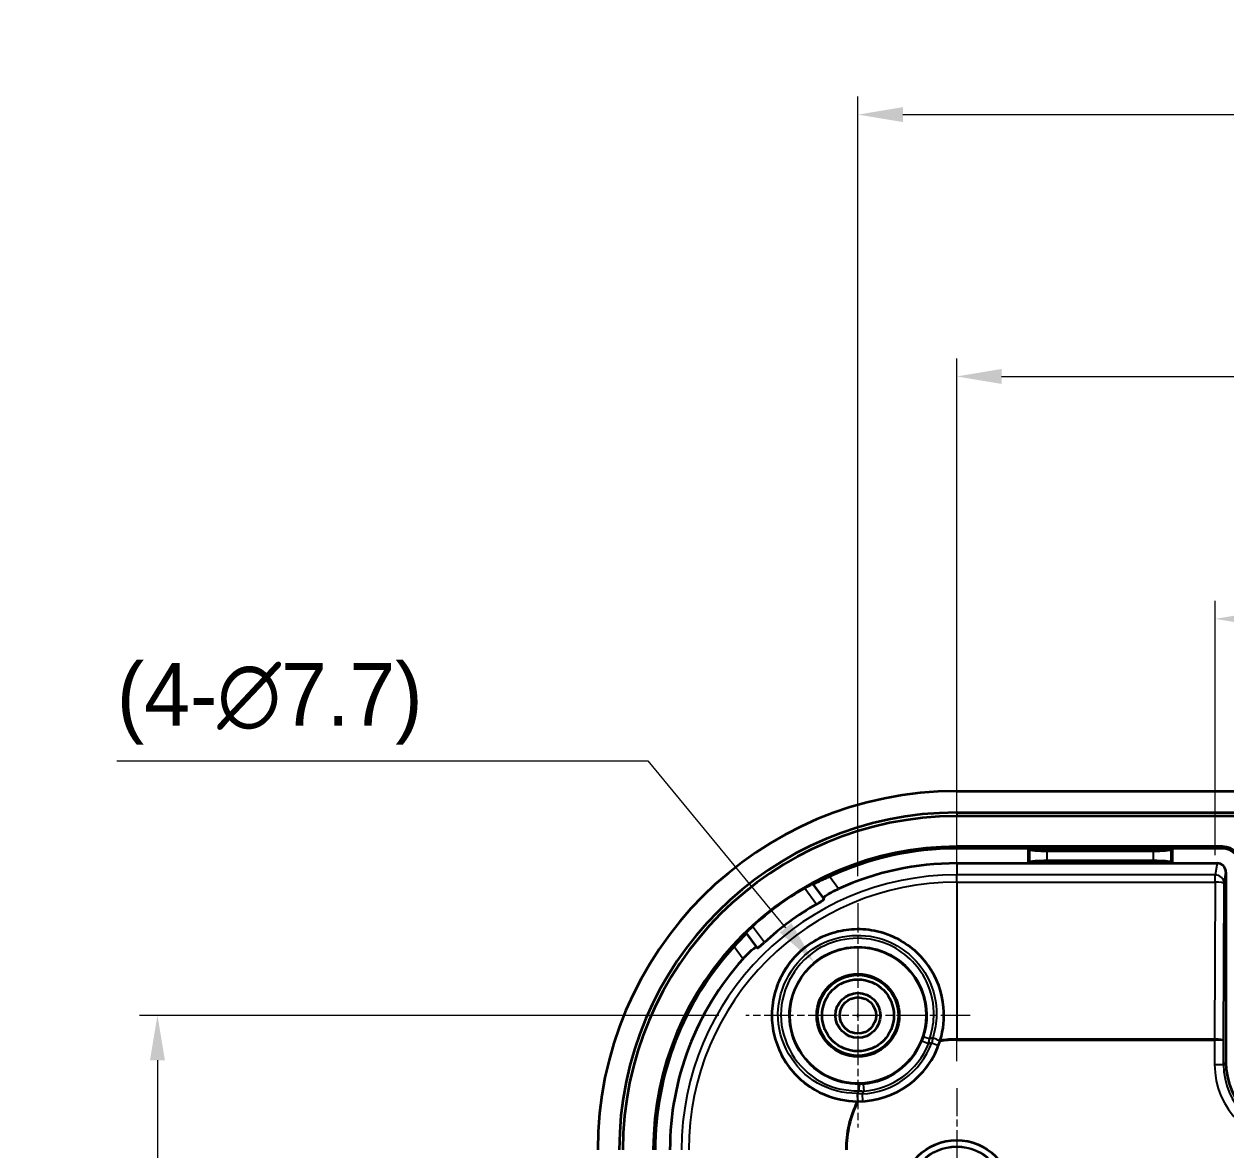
# Model space of a CAD drawing. Header units: millimetres. Extents: x -225 to 2542, y -269 to 293.
# Drawn here: x 1454.6 to 1521.6, y 107.4 to 170.2 of the extents above; entities that cross this region are included whole.
import ezdxf

# ---------------------------------------------------------------- set-up
doc = ezdxf.new("R2010")
doc.units = ezdxf.units.MM
doc.linetypes.add('CHAIN', pattern=[0.3543, 0.2362, -0.0295, 0.0591, -0.0295])
doc.layers.get('Defpoints').update_dxf_attribs({"lineweight": 25})
for name, color, linetype, lineweight in [('Center Mark (ISO)', 131, 'Continuous', 18), ('Dimension (ISO)', 7, 'Continuous', 18), ('Visible (ISO)', 7, 'Continuous', 35), ('Visible Narrow (ISO)', 7, 'Continuous', 25)]:
    doc.layers.add(name, color=color, linetype=linetype, lineweight=lineweight)
doc.styles.add('Note Text (TK)', font='MS PGothic.ttf')
doc.dimstyles.new('Default - Method 1b (TK)', dxfattribs={"dimtxt": 2.5, "dimasz": 2.5, "dimexe": 1, "dimexo": 1.5, "dimgap": 1, "dimtad": 1, "dimtoh": 1, "dimrnd": 1e-08, "dimdsep": 46, "dimtxsty": 'Note Text (TK)', "dimcen": 0.09, "dimdle": 5, "dimclrd": 100, "dimclre": 100, "dimclrt": 7, "dimadec": 1, "dimazin": 1, "dimtfac": 1, "dimtmove": 0, "dimatfit": 3, "dimfxl": 1, "dimtolj": 1, "dimlwd": -1, "dimlwe": -1, "dimarcsym": 0})
doc.dimstyles.get("Standard").update_dxf_attribs({"dimtxt": 0.18, "dimasz": 0.18, "dimexe": 0.18, "dimexo": 0.0625, "dimgap": 0.09, "dimtad": 0, "dimtih": 1, "dimtoh": 1, "dimdec": 4, "dimzin": 0, "dimdsep": 46, "dimtxsty": 'Standard', "dimcen": 0.09, "dimadec": 0, "dimazin": 0, "dimtfac": 1, "dimtdec": 4, "dimtofl": 0, "dimtmove": 0, "dimatfit": 3, "dimfxl": 1, "dimtolj": 1, "dimtzin": 0, "dimarcsym": 0})
doc.dimstyles.new('Standard$0', dxfattribs={"dimtxt": 0.18, "dimasz": 0.18, "dimexe": 0.18, "dimexo": 0.0625, "dimgap": 0.09, "dimtad": 0, "dimtih": 1, "dimtoh": 1, "dimdec": 4, "dimzin": 0, "dimdsep": 46, "dimtxsty": 'Standard', "dimcen": 0.09, "dimadec": 0, "dimazin": 0, "dimtfac": 1, "dimtdec": 4, "dimtofl": 0, "dimtmove": 0, "dimatfit": 3, "dimfxl": 1, "dimtolj": 1, "dimtzin": 0, "dimarcsym": 0})

# ---------------------------------------------------------------- blocks, each defined once
blk = doc.blocks.new('*D58')
at = {"layer": 'Defpoints', "color": 0, "transparency": 16777216}
for p in [(1566.552, 150.535), (1566.552, 111.382), (1506.552, 110.882)]:
    blk.add_point(p, dxfattribs=at)
at = {"layer": 'Dimension (ISO)', "color": 100, "transparency": 16777216}
for p, q in [((1506.552, 112.382), (1506.552, 151.535)), ((1566.552, 112.882), (1566.552, 151.535)), ((1509.052, 150.535), (1564.052, 150.535))]:
    blk.add_line(p, q, dxfattribs=at)
for points in [[(1509.052, 150.951), (1509.052, 150.118), (1506.552, 150.535)], [(1564.052, 150.951), (1564.052, 150.118), (1566.552, 150.535)]]:
    blk.add_solid(points, dxfattribs=at)
at = {"layer": 'Dimension (ISO)', "color": 7, "transparency": 16777216, "insert": (1534.236, 153.285), "char_height": 3.5, "attachment_point": 4, "style": 'Note Text (TK)'}
blk.add_mtext('\\A1;60', dxfattribs=at)
blk = doc.blocks.new('*D59')
at = {"layer": 'Defpoints', "color": 0, "transparency": 16777216}
for p in [(1552.153, 137.025), (1520.952, 122.363), (1552.153, 122.363)]:
    blk.add_point(p, dxfattribs=at)
at = {"layer": 'Dimension (ISO)', "color": 100, "transparency": 16777216}
for p, q in [((1520.952, 123.863), (1520.952, 138.025)), ((1552.153, 123.863), (1552.153, 138.025)), ((1523.452, 137.025), (1549.653, 137.025))]:
    blk.add_line(p, q, dxfattribs=at)
for points in [[(1523.452, 137.442), (1523.452, 136.609), (1520.952, 137.025)], [(1549.653, 137.442), (1549.653, 136.609), (1552.153, 137.025)]]:
    blk.add_solid(points, dxfattribs=at)
at = {"layer": 'Dimension (ISO)', "color": 7, "transparency": 16777216, "insert": (1532.476, 139.775), "char_height": 3.5, "attachment_point": 4, "style": 'Note Text (TK)'}
blk.add_mtext('\\A1;31.2', dxfattribs=at)
blk = doc.blocks.new('*D60')
at = {"layer": 'Defpoints', "color": 0, "transparency": 16777216}
for p in [(1572.052, 165.124), (1501.052, 121.182), (1572.052, 120.938)]:
    blk.add_point(p, dxfattribs=at)
at = {"layer": 'Dimension (ISO)', "color": 100, "transparency": 16777216}
for p, q in [((1501.052, 122.682), (1501.052, 166.124)), ((1572.052, 122.438), (1572.052, 166.124)), ((1503.552, 165.124), (1569.552, 165.124))]:
    blk.add_line(p, q, dxfattribs=at)
for points in [[(1503.552, 165.541), (1503.552, 164.708), (1501.052, 165.124)], [(1569.552, 165.541), (1569.552, 164.708), (1572.052, 165.124)]]:
    blk.add_solid(points, dxfattribs=at)
at = {"layer": 'Dimension (ISO)', "color": 7, "transparency": 16777216, "insert": (1534.653, 167.874), "char_height": 3.5, "attachment_point": 4, "style": 'Note Text (TK)'}
blk.add_mtext('\\A1;71', dxfattribs=at)
blk = doc.blocks.new('*D61')
at = {"layer": 'Defpoints', "color": 0, "transparency": 16777216}
for p in [(1498.614, 117.88), (1503.491, 111.97)]:
    blk.add_point(p, dxfattribs=at)
at = {"layer": 'Dimension (ISO)', "color": 100, "transparency": 16777216}
for p, q in [((1459.766, 129.122), (1489.336, 129.122)), ((1489.336, 129.122), (1497.022, 119.809)), ((1500.962, 114.925), (1501.142, 114.925)), ((1501.052, 114.835), (1501.052, 115.015))]:
    blk.add_line(p, q, dxfattribs=at)
blk.add_solid([(1497.344, 120.074), (1496.701, 119.543), (1498.614, 117.88)], dxfattribs=at)
at = {"layer": 'Dimension (ISO)', "color": 7, "transparency": 16777216, "insert": (1459.766, 132.289), "char_height": 3.5, "attachment_point": 4, "style": 'Note Text (TK)'}
blk.add_mtext('\\A1;(4-∅7.7)', dxfattribs=at)
blk = doc.blocks.new('*D63')
at = {"layer": 'Defpoints', "color": 0, "transparency": 16777216}
for p in [(1494.802, 114.932), (1462.025, 39.932), (1494.802, 39.932)]:
    blk.add_point(p, dxfattribs=at)
at = {"layer": 'Dimension (ISO)', "color": 100, "transparency": 16777216}
for p, q in [((1493.302, 114.932), (1461.025, 114.932)), ((1462.025, 112.432), (1462.025, 42.432)), ((1493.302, 39.932), (1461.025, 39.932))]:
    blk.add_line(p, q, dxfattribs=at)
for points in [[(1461.609, 112.432), (1462.442, 112.432), (1462.025, 114.932)], [(1461.609, 42.432), (1462.442, 42.432), (1462.025, 39.932)]]:
    blk.add_solid(points, dxfattribs=at)
at = {"layer": 'Dimension (ISO)', "color": 7, "transparency": 16777216, "insert": (1459.275, 75.185), "char_height": 3.5, "attachment_point": 4, "rotation": 90, "style": 'Note Text (TK)'}
blk.add_mtext('\\A1;75', dxfattribs=at)
blk = doc.blocks.new('*D124')
at = {"color": 0, "linetype": 'ByBlock', "lineweight": -2, "transparency": 16777216}
for p, q in [((1850.513, 130.277), (1837.124, 121.488)), ((1852.313, 130.277), (1850.513, 130.277)), ((1225.573, 81.182), (1230.272, 81.182)), ((1230.092, 79.382), (1230.092, 78.422)), ((1230.092, 75.482), (1230.092, 76.442)), ((1225.573, 73.682), (1230.272, 73.682))]:
    blk.add_line(p, q, dxfattribs=at)
at = {"color": 0, "lineweight": -2, "transparency": 16777216}
for p, q in [((1832.687, 118.635), (1832.867, 118.635)), ((1832.777, 118.545), (1832.777, 118.725))]:
    blk.add_line(p, q, dxfattribs=at)
at = {"color": 0, "transparency": 16777216}
for points in [[(1836.959, 121.739), (1837.288, 121.238), (1835.619, 120.501)], [(1229.792, 79.382), (1230.392, 79.382), (1230.092, 81.182)], [(1229.792, 75.482), (1230.392, 75.482), (1230.092, 73.682)]]:
    blk.add_solid(points, dxfattribs=at)
at = {"layer": 'Defpoints', "color": 0, "transparency": 16777216}
for p in [(1835.619, 120.501), (1829.934, 116.769), (1225.511, 81.182), (1225.511, 73.682), (1230.092, 73.682)]:
    blk.add_point(p, dxfattribs=at)
at = {"color": 0, "transparency": 16777216, "char_height": 1.8, "attachment_point": 5}
for s, insert in [('\\A1;∅6.8000', (1857.353, 130.277)), ('\\A1;7.5000', (1230.092, 77.432))]:
    blk.add_mtext(s, dxfattribs=dict(at, insert=insert))
blk = doc.blocks.new('*D125')
at = {"color": 0, "linetype": 'ByBlock', "lineweight": -2, "transparency": 16777216}
for p, q in [((1851.363, 108.925), (1837.753, 104.802)), ((1853.163, 108.925), (1851.363, 108.925)), ((1200.511, 77.369), (1200.511, 70.737)), ((1218.011, 77.369), (1218.011, 70.737)), ((1202.311, 70.917), (1204.521, 70.917)), ((1216.211, 70.917), (1214.001, 70.917))]:
    blk.add_line(p, q, dxfattribs=at)
at = {"color": 0, "lineweight": -2, "transparency": 16777216}
for p, q in [((1832.687, 103.295), (1832.867, 103.295)), ((1832.777, 103.205), (1832.777, 103.385))]:
    blk.add_line(p, q, dxfattribs=at)
at = {"color": 0, "transparency": 16777216}
for points in [[(1837.666, 105.089), (1837.84, 104.515), (1836.031, 104.281)], [(1202.311, 71.217), (1202.311, 70.617), (1200.511, 70.917)], [(1216.211, 71.217), (1216.211, 70.617), (1218.011, 70.917)]]:
    blk.add_solid(points, dxfattribs=at)
at = {"layer": 'Defpoints', "color": 0, "transparency": 16777216}
for p in [(1836.031, 104.281), (1829.523, 102.309), (1200.511, 77.432), (1218.011, 77.432), (1200.511, 70.917)]:
    blk.add_point(p, dxfattribs=at)
at = {"color": 0, "transparency": 16777216, "char_height": 1.8, "attachment_point": 5}
for s, insert in [('\\A1;∅6.8000', (1858.203, 108.925)), ('\\A1;17.5000', (1209.261, 70.917))]:
    blk.add_mtext(s, dxfattribs=dict(at, insert=insert))

msp = doc.modelspace()

# ---------------------------------------------------------------- linework, layer by layer
at = {"layer": 'Center Mark (ISO)', "linetype": 'CHAIN', "ltscale": 6.945024}
for p, q in [((1501.05239, 121.18184), (1501.05239, 108.6817)), ((1507.30246, 114.93177), (1494.80232, 114.93177))]:
    msp.add_line(p, q, dxfattribs=at)
at = {"layer": 'Center Mark (ISO)', "linetype": 'CHAIN', "ltscale": 6.611584}
msp.add_line((1506.55239, 110.88177), (1506.55239, 98.98177), dxfattribs=at)
at = {"layer": 'Visible (ISO)'}
for p, q in [((1506.55239, 127.43177), (1566.55239, 127.43177)), ((1506.55239, 126.23177), (1566.55239, 126.23177)), ((1566.55239, 126.02899), (1506.55239, 126.02899)), ((1521.35239, 124.33304), (1506.55239, 124.33304)), ((1510.55239, 124.23177), (1506.55239, 124.23177)), ((1510.55239, 123.40716), (1510.55239, 124.23177)), ((1518.55239, 124.23177), (1510.55239, 124.23177)), ((1510.55239, 124.23177), (1510.60376, 124.1804)), ((1511.59996, 124.10054), (1517.50483, 124.10054)), ((1518.55239, 124.23177), (1518.50102, 124.1804)), ((1521.35239, 124.23177), (1518.55239, 124.23177)), ((1518.55239, 124.23177), (1518.55239, 123.40716)), ((1506.55239, 123.40716), (1510.55239, 123.40716)), ((1510.55239, 123.40716), (1510.60376, 123.45853)), ((1510.55239, 123.40716), (1518.55239, 123.40716)), ((1517.50483, 123.53839), (1511.59996, 123.53839)), ((1518.55239, 123.40716), (1518.50102, 123.45853)), ((1518.55239, 123.40716), (1521.05328, 123.40716)), ((1521.55239, 122.90505), (1521.55239, 112.33116)), ((1498.54491, 122.24038), (1498.53658, 122.25175)), ((1498.54491, 122.24038), (1499.12469, 121.44978)), ((1494.82711, 119.53148), (1494.83545, 119.52011)), ((1495.41523, 118.7295), (1494.83545, 119.52011))]:
    msp.add_line(p, q, dxfattribs=at)
for centre, radius in [((1501.05239, 114.93177), 3.8), ((1501.05239, 114.93177), 2.3), ((1501.05239, 114.93177), 2.25), ((1501.05239, 114.93177), 2), ((1501.05239, 114.93177), 1.25007), ((1501.05239, 114.93177), 1.0065), ((1506.55239, 104.93177), 3.05)]:
    msp.add_circle(centre, radius, dxfattribs=at)
for centre, radius, start, end in [((1506.55239, 107.43177), 20, 90, 180), ((1506.55239, 107.43177), 18.8, 90, 180), ((1506.55239, 107.43177), 18.59721, 90, 180), ((1506.55239, 107.43177), 16.90127, 90, 180), ((1506.55239, 107.43177), 16.8, 90, 114.9256489), ((1521.35239, 123.23177), 1.10127, 0, 90), ((1521.35239, 123.23177), 1, 0, 90), ((1506.55239, 107.43177), 15.97538, 90, 114.3325458), ((1506.55239, 107.43177), 16.86635, 120.1274863, 132.3801891), ((1506.55239, 107.43177), 15.76427, 119.6973777, 132.8102978), ((1506.55239, 107.43177), 16.8, 137.5820266, 180), ((1506.55239, 107.43177), 15.97538, 138.1751297, 180), ((1501.05239, 114.93177), 4.79058, 270.0990212, 342.4086543)]:
    msp.add_arc(centre, radius, start, end, dxfattribs=at)
for centre, major_axis, ratio, start_param, end_param in [((1511.59996, 124.18803), (-1, 0), 0.08748866, 0.08726646, 1.57079633), ((1517.50483, 124.18803), (-1, 0), 0.08748866, 1.57079633, 3.05432619), ((1511.59996, 123.4509), (1, 0), 0.08748866, 1.57079633, 3.05432619), ((1517.50483, 123.4509), (1, 0), 0.08748866, 0.08726646, 1.57079633), ((1521.05232, 122.90408), (0.07809, 0.49706), 0.99373421, 4.86917758, 6.43804661), ((1525.553, 112.33238), (-2.82929, -2.82929), 0.99969546, 5.49793944, 7.06843118)]:
    msp.add_ellipse(centre, major_axis=major_axis, ratio=ratio, start_param=start_param, end_param=end_param, dxfattribs=at)
for points, knots in [([(1499.47217, 122.66694), (1499.47006, 122.66596), (1499.46795, 122.66498), (1499.35007, 122.61017), (1499.22686, 122.55208), (1499.00052, 122.44438), (1498.89737, 122.39485), (1498.73561, 122.31803), (1498.66565, 122.28535), (1498.57191, 122.24489), (1498.5475, 122.23685), (1498.54491, 122.24038)], [0.151392214, 0.151392214, 0.151392214, 0.151392214, 0.15208946, 0.15208946, 0.190392581, 0.190392581, 0.228695702, 0.228695702, 0.266333428, 0.266333428, 0.303494175, 0.303494175, 0.303494175, 0.303494175]), ([(1498.53658, 122.25175), (1498.53526, 122.25351), (1498.52293, 122.24949), (1498.47582, 122.22875), (1498.44078, 122.21185), (1498.36095, 122.17132), (1498.31077, 122.14493), (1498.20183, 122.08545), (1498.14308, 122.05234), (1498.08782, 122.02029), (1498.08728, 122.01997), (1498.08674, 122.01966)], [0.1512656192, 0.1512656192, 0.1512656192, 0.1512656192, 0.1699434659, 0.1699434659, 0.188859606, 0.188859606, 0.2078359311, 0.2078359311, 0.2268122561, 0.2268122561, 0.2269997375, 0.2269997375, 0.2269997375, 0.2269997375]), ([(1499.12469, 121.44978), (1499.12433, 121.45026), (1499.12402, 121.45077), (1499.12374, 121.4513), (1499.1172, 121.46364), (1499.13268, 121.48876), (1499.21206, 121.56115), (1499.27603, 121.60835), (1499.42972, 121.70803), (1499.52958, 121.76697), (1499.74548, 121.88219), (1499.86015, 121.93837), (1499.97002, 121.98805)], [0.609966272, 0.609966272, 0.609966272, 0.609966272, 0.611582321, 0.611582321, 0.611582321, 0.649521827, 0.649521827, 0.687461334, 0.687461334, 0.725703006, 0.725703006, 0.761591483, 0.761591483, 0.761591483, 0.761591483]), ([(1498.74248, 121.12548), (1498.79552, 121.15573), (1498.85141, 121.18865), (1498.95544, 121.25252), (1499.00322, 121.28338), (1499.07731, 121.33455), (1499.10852, 121.35825), (1499.14736, 121.3943), (1499.15497, 121.40667), (1499.15173, 121.41279), (1499.15159, 121.41305), (1499.15143, 121.41331), (1499.15125, 121.41355)], [-0.0747354848, -0.0747354848, -0.0747354848, -0.0747354848, -0.0564971278, -0.0564971278, -0.0376239089, -0.0376239089, -0.0188119545, -0.0188119545, 0, 0, 0, 0.0008104008, 0.0008104008, 0.0008104008, 0.0008104008]), ([(1495.18368, 119.89075), (1495.18322, 119.89033), (1495.18276, 119.88991), (1495.13558, 119.84684), (1495.08634, 119.80076), (1494.99686, 119.71474), (1494.95661, 119.67481), (1494.89396, 119.61085), (1494.86731, 119.58251), (1494.83337, 119.54381), (1494.82583, 119.53326), (1494.82711, 119.53148)], [0.0753301849, 0.0753301849, 0.0753301849, 0.0753301849, 0.0755176663, 0.0755176663, 0.0944939914, 0.0944939914, 0.1134703164, 0.1134703164, 0.1323864565, 0.1323864565, 0.1510643032, 0.1510643032, 0.1510643032, 0.1510643032]), ([(1494.83545, 119.52011), (1494.83804, 119.51658), (1494.82304, 119.49571), (1494.75628, 119.41847), (1494.70407, 119.36157), (1494.58218, 119.23038), (1494.50394, 119.14688), (1494.33319, 118.96339), (1494.24075, 118.86334), (1494.15304, 118.76738), (1494.15147, 118.76566), (1494.1499, 118.76394)], [0.305554966, 0.305554966, 0.305554966, 0.305554966, 0.342715713, 0.342715713, 0.380353439, 0.380353439, 0.41865656, 0.41865656, 0.456959681, 0.456959681, 0.457656927, 0.457656927, 0.457656927, 0.457656927]), ([(1505.63831, 113.54639), (1505.81949, 114.1441), (1505.87937, 114.77456), (1505.82441, 115.3742), (1505.74954, 116.19108), (1505.45095, 117.02025), (1504.71118, 118.06076), (1504.41726, 118.37522), (1503.7611, 118.91288), (1503.39882, 119.13603), (1502.6569, 119.47046), (1502.23944, 119.60042), (1501.38346, 119.73803), (1500.94494, 119.74564), (1500.14926, 119.66143), (1499.72411, 119.56319), (1498.91782, 119.25143), (1498.53669, 119.0379), (1497.89231, 118.56535), (1497.57409, 118.26603), (1497.0344, 117.59074), (1496.81292, 117.21477), (1496.49343, 116.4812), (1496.36888, 116.06067), (1496.24284, 115.20291), (1496.24131, 114.76569), (1496.33727, 113.95756), (1496.44121, 113.54495), (1496.75678, 112.75753), (1496.96836, 112.38269), (1497.73838, 111.36436), (1498.43946, 110.83036), (1499.75146, 110.28075), (1500.37076, 110.14836), (1500.99529, 110.14151)], [2.75826105, 2.75826105, 2.75826105, 2.75826105, 2.94248656, 2.94248656, 2.94248656, 3.19345144, 3.19345144, 3.31893388, 3.31893388, 3.44441631, 3.44441631, 3.56515499, 3.56515499, 3.68589367, 3.68589367, 3.80575654, 3.80575654, 3.9256194, 3.9256194, 4.04548227, 4.04548227, 4.16534513, 4.16534513, 4.28608381, 4.28608381, 4.40682249, 4.40682249, 4.53230493, 4.53230493, 4.65778737, 4.65778737, 4.90875224, 4.90875224, 5.09297775, 5.09297775, 5.09297775, 5.09297775]), ([(1494.64775, 118.08505), (1494.72817, 118.17492), (1494.81621, 118.2674), (1494.991, 118.43868), (1495.07723, 118.5162), (1495.2185, 118.63283), (1495.28274, 118.67965), (1495.37564, 118.7336), (1495.40426, 118.74081), (1495.41407, 118.73087), (1495.41448, 118.73045), (1495.41487, 118.72999), (1495.41523, 118.7295)], [0.461573159, 0.461573159, 0.461573159, 0.461573159, 0.497461636, 0.497461636, 0.535703308, 0.535703308, 0.573642814, 0.573642814, 0.611582321, 0.611582321, 0.611582321, 0.61319837, 0.61319837, 0.61319837, 0.61319837]), ([(1495.44179, 118.69328), (1495.44197, 118.69303), (1495.44217, 118.69281), (1495.44238, 118.69259), (1495.44724, 118.68766), (1495.46133, 118.69121), (1495.50738, 118.71741), (1495.53936, 118.74006), (1495.61044, 118.79534), (1495.65423, 118.83164), (1495.74642, 118.91166), (1495.79462, 118.95507), (1495.83942, 118.99657)], [-0.0008104008, -0.0008104008, -0.0008104008, -0.0008104008, 0, 0, 0, 0.0188119545, 0.0188119545, 0.0376239089, 0.0376239089, 0.0564971278, 0.0564971278, 0.0747354848, 0.0747354848, 0.0747354848, 0.0747354848]), ([(1505.61894, 113.48394), (1505.6206, 113.48915), (1505.62224, 113.49437), (1505.6288, 113.51529), (1505.63362, 113.53093), (1505.63831, 113.54639)], [-0.0495032843, -0.0495032843, -0.0495032843, -0.0495032843, -0.04786811429, -0.04786811429, -0.04294947902, -0.04294947902, -0.04294947902, -0.04294947902])]:
    msp.add_open_spline(points, degree=3, knots=knots, dxfattribs=at)
for points, weights in [([(1499.12469, 121.44978), (1499.13799, 121.43164), (1499.15126, 121.41355)], [1.00001127232, 1.00001103761, 1.0000087925]), ([(1495.44179, 118.69328), (1495.42853, 118.71136), (1495.41523, 118.7295)], [1.00000878972, 1.00001103412, 1.00001126876])]:
    msp.add_rational_spline(points, weights, degree=2, dxfattribs=at)
msp.add_open_spline([(1500.99529, 110.14151), (1501.01685, 110.14127), (1501.03875, 110.14117), (1501.06067, 110.1412)], degree=3, dxfattribs=at)
at = {"layer": 'Visible Narrow (ISO)'}
for p, q in [((1506.55239, 126.23177), (1506.55239, 126.02899)), ((1506.55239, 124.23177), (1506.55239, 124.33304)), ((1510.60376, 124.1804), (1510.60376, 123.45853)), ((1511.59996, 123.53839), (1511.59996, 124.10054)), ((1517.50483, 124.10054), (1517.50483, 123.53839)), ((1518.50102, 123.45853), (1518.50102, 124.1804)), ((1521.35239, 124.23177), (1521.35239, 124.33304)), ((1506.55239, 123.40716), (1506.55239, 122.76167)), ((1521.05328, 123.40716), (1520.95188, 122.76167)), ((1499.97002, 121.98805), (1499.47217, 122.66694)), ((1506.55239, 122.36278), (1506.55239, 122.76167)), ((1520.95188, 122.76167), (1506.55239, 122.76167)), ((1520.95188, 122.36278), (1520.95188, 122.76167)), ((1521.4518, 122.26473), (1521.55239, 122.90505)), ((1498.08674, 122.01966), (1498.74248, 121.12547)), ((1506.55239, 122.36278), (1506.55239, 113.61433)), ((1506.55239, 122.36278), (1520.95188, 122.36278)), ((1520.95188, 122.36278), (1520.92134, 113.61433)), ((1521.42133, 113.53569), (1521.4518, 122.26473)), ((1495.83942, 118.99657), (1495.18368, 119.89075)), ((1494.1499, 118.76394), (1494.64775, 118.08505)), ((1504.98563, 113.35168), (1504.61446, 113.50078)), ((1505.1621, 113.39559), (1505.53677, 113.25554)), ((1506.55239, 113.5555), (1506.55239, 113.61433)), ((1520.92134, 113.61433), (1506.55239, 113.61433)), ((1506.55239, 113.5555), (1520.92134, 113.5555)), ((1520.92134, 113.61433), (1520.92134, 113.5555)), ((1520.92134, 113.5555), (1520.92141, 113.5555)), ((1520.92151, 113.61433), (1520.92141, 113.5555)), ((1520.92141, 113.5555), (1520.92141, 112.2001)), ((1521.42133, 112.2001), (1521.42133, 113.53569)), ((1520.92141, 112.2001), (1521.42133, 112.2001)), ((1521.55239, 112.33116), (1521.42133, 112.2001)), ((1501.28226, 110.55037), (1501.30321, 110.15093)), ((1501.34653, 111.1043), (1501.37718, 110.70548))]:
    msp.add_line(p, q, dxfattribs=at)
for radius in [3.0492, 2.69921, 2.67435]:
    msp.add_circle((1506.55239, 104.93177), radius, dxfattribs=at)
for centre, radius, start, end in [((1506.55239, 107.43177), 15.32989, 90, 180), ((1506.55239, 107.43177), 14.93101, 90, 180), ((1501.05239, 114.93177), 4.38743, 273.0031441, 339.5045314), ((1501.05239, 114.93177), 4.78742, 273.0031441, 339.5045314), ((1501.05239, 114.93177), 3.83876, 274.3944743, 338.1132011), ((1501.05239, 114.93177), 4.23875, 274.3944743, 338.1132011), ((1506.55239, 107.43177), 6.12373, 103.1225395, 104.8240801), ((1506.55239, 107.43177), 6.37868, 102.1138431, 103.6979937), ((1506.55239, 107.43177), 6.12373, 90, 98.7678717), ((1506.55239, 107.43177), 6.18256, 90, 98.5022983), ((1506.55239, 107.43177), 6.37868, 148.8096818, 150.3938324), ((1506.55239, 107.43177), 6.12373, 147.6835954, 149.385136), ((1506.55239, 107.43177), 6.18256, 154.0053772, 180), ((1506.55239, 107.43177), 6.12373, 153.7398038, 180)]:
    msp.add_arc(centre, radius, start, end, dxfattribs=at)
for centre, major_axis, ratio, start_param, end_param in [((1520.95188, 122.26473), (0.49394, -0.0776), 0.99373421, 0.1567886, 1.72565763), ((1520.95188, 122.26473), (0.5, -0.00175), 0.19611499, 0.01779897, 1.57148097), ((1505.06047, 113.55281), (-0.37835, 0.1298), 0.16608896, 4.81834404, 6.27787557), ((1505.23026, 113.59171), (0.38078, -0.12252), 0.17074814, 0.00531403, 1.66886202), ((1520.91791, 112.53569), (0.00377, 1.07864), 0.46354481, 0.00034568, 0.00068464), ((1520.92141, 113.53569), (0.5, -0.00035), 0.03960767, 0.01748072, 1.57082375), ((1520.92141, 113.53569), (-0.5, 0.00139), 0.1572766, 3.15928013, 4.71262316), ((1525.42209, 112.20147), (-3.18295, -3.18295), 0.99969546, 5.49793944, 7.06843118), ((1525.42209, 112.20147), (-2.8295, -2.8295), 0.99961937, 5.49793944, 7.06843118), ((1501.07471, 110.54431), (0.0024, -0.39999), 0.17074814, 4.61432329, 6.27787128), ((1501.16285, 110.69455), (-0.01007, 0.39987), 0.16608896, 0.00530974, 1.46484126)]:
    msp.add_ellipse(centre, major_axis=major_axis, ratio=ratio, start_param=start_param, end_param=end_param, dxfattribs=at)
for points, knots in [([(1505.61114, 113.46954), (1505.75703, 113.92307), (1505.83479, 114.3997), (1505.85058, 115.63593), (1505.67509, 116.40262), (1504.82337, 118.09778), (1503.93791, 118.92365), (1501.52726, 119.92568), (1499.87491, 119.81477), (1497.18412, 118.2059), (1496.27324, 116.60693), (1496.24339, 113.26959), (1497.20736, 111.61357), (1499.39785, 110.35986), (1500.2381, 110.13936), (1501.07675, 110.14432)], [-2.21989105, -2.21989105, -2.21989105, -2.21989105, -2.08695644, -2.08695644, -1.87426107, -1.87426107, -1.55986182, -1.55986182, -1.15131526, -1.15131526, -0.70342317, -0.70342317, -0.23401278, -0.23401278, 0, 0, 0, 0]), ([(1501.00651, 110.58307), (1500.23557, 110.5743), (1499.46512, 110.77523), (1497.45813, 111.92544), (1496.57755, 113.44955), (1496.61411, 116.52071), (1497.45523, 117.99255), (1499.93513, 119.47652), (1501.45681, 119.58147), (1503.67734, 118.66659), (1504.49325, 117.91046), (1505.27788, 116.35746), (1505.43943, 115.65487), (1505.423, 114.52162), (1505.35018, 114.08461), (1505.2138, 113.66841)], [0, 0, 0, 0, 0.23401278, 0.23401278, 0.70342317, 0.70342317, 1.15131526, 1.15131526, 1.55986182, 1.55986182, 1.87426107, 1.87426107, 2.08695644, 2.08695644, 2.21989105, 2.21989105, 2.21989105, 2.21989105]), ([(1505.0419, 113.62902), (1505.18116, 114.02762), (1505.25946, 114.44578), (1505.29756, 115.53773), (1505.15633, 116.2154), (1504.41958, 117.75587), (1503.62035, 118.51671), (1501.48008, 119.39569), (1500.08659, 119.3185), (1497.63564, 117.97071), (1496.75404, 116.46925), (1496.76169, 113.42622), (1497.64551, 111.95872), (1499.61452, 110.88867), (1500.35403, 110.71231), (1501.09574, 110.73518)], [0, 0, 0, 0, 0.12798562, 0.12798562, 0.3327626, 0.3327626, 0.64593378, 0.64593378, 1.02380669, 1.02380669, 1.47693612, 1.47693612, 1.93329793, 1.93329793, 2.15823599, 2.15823599, 2.15823599, 2.15823599]), ([(1501.15243, 111.09441), (1500.48303, 111.07761), (1499.81382, 111.23865), (1498.03056, 112.20732), (1497.22767, 113.53075), (1497.21249, 116.27521), (1498.00488, 117.62889), (1500.21203, 118.84116), (1501.46777, 118.9083), (1503.39617, 118.10924), (1504.11606, 117.41955), (1504.78005, 116.02404), (1504.90754, 115.4103), (1504.87521, 114.42178), (1504.80584, 114.04333), (1504.68224, 113.68294)], [-2.15823599, -2.15823599, -2.15823599, -2.15823599, -1.93329793, -1.93329793, -1.47693612, -1.47693612, -1.02380669, -1.02380669, -0.64593378, -0.64593378, -0.3327626, -0.3327626, -0.12798562, -0.12798562, 0, 0, 0, 0]), ([(1504.68224, 113.68294), (1504.67486, 113.66142), (1504.66723, 113.63982), (1504.6523, 113.59874), (1504.64504, 113.57926), (1504.63296, 113.54767), (1504.62825, 113.53554), (1504.6205, 113.51588), (1504.61749, 113.50832), (1504.61446, 113.50078)], [-0.0215317693, -0.0215317693, -0.0215317693, -0.0215317693, -0.0138879912, -0.0138879912, -0.006997825, -0.006997825, -0.0026914712, -0.0026914712, 0, 0, 0, 0]), ([(1504.98563, 113.35168), (1504.98815, 113.36309), (1504.99066, 113.37454), (1504.99712, 113.40436), (1505.00104, 113.42277), (1505.01109, 113.47078), (1505.01712, 113.50043), (1505.0295, 113.56308), (1505.03581, 113.59608), (1505.0419, 113.62902)], [0, 0, 0, 0, 0.0026914712, 0.0026914712, 0.006997825, 0.006997825, 0.0138879912, 0.0138879912, 0.0215317693, 0.0215317693, 0.0215317693, 0.0215317693]), ([(1505.2138, 113.66841), (1505.21099, 113.65226), (1505.20813, 113.63608), (1505.2026, 113.60531), (1505.19994, 113.59071), (1505.19557, 113.56699), (1505.19387, 113.55787), (1505.19109, 113.54305), (1505.19002, 113.53735), (1505.18678, 113.52027), (1505.1846, 113.50888), (1505.17888, 113.47931), (1505.17531, 113.46114), (1505.16853, 113.42717), (1505.16533, 113.41135), (1505.1621, 113.39559)], [0, 0, 0, 0, 0.0036985098, 0.0036985098, 0.0070323778, 0.0070323778, 0.0091160453, 0.0091160453, 0.0104183375, 0.0104183375, 0.0130229219, 0.0130229219, 0.0171902569, 0.0171902569, 0.020836675, 0.020836675, 0.020836675, 0.020836675]), ([(1505.53677, 113.25554), (1505.54142, 113.26796), (1505.54601, 113.28041), (1505.55575, 113.30714), (1505.56088, 113.32141), (1505.5691, 113.34463), (1505.57223, 113.35357), (1505.57689, 113.36697), (1505.57844, 113.37144), (1505.58243, 113.38306), (1505.58487, 113.3902), (1505.59117, 113.40878), (1505.595, 113.42021), (1505.60296, 113.44428), (1505.60708, 113.45693), (1505.61114, 113.46954)], [-0.020836675, -0.020836675, -0.020836675, -0.020836675, -0.0171902569, -0.0171902569, -0.0130229219, -0.0130229219, -0.0104183375, -0.0104183375, -0.0091160453, -0.0091160453, -0.0070323778, -0.0070323778, -0.0036985098, -0.0036985098, 0, 0, 0, 0]), ([(1501.28226, 110.55037), (1501.24978, 110.55373), (1501.21715, 110.55727), (1501.15501, 110.56437), (1501.12552, 110.56788), (1501.07765, 110.57381), (1501.05925, 110.57615), (1501.02941, 110.58002), (1501.01795, 110.58154), (1501.00651, 110.58307)], [0, 0, 0, 0, 0.0073970196, 0.0073970196, 0.0140647556, 0.0140647556, 0.0182320906, 0.0182320906, 0.020836675, 0.020836675, 0.020836675, 0.020836675]), ([(1501.09574, 110.73518), (1501.12899, 110.73108), (1501.16236, 110.72718), (1501.22583, 110.72016), (1501.25593, 110.717), (1501.30474, 110.71215), (1501.32348, 110.71035), (1501.35386, 110.70755), (1501.36553, 110.7065), (1501.37718, 110.70548)], [0, 0, 0, 0, 0.0076437781, 0.0076437781, 0.0145339443, 0.0145339443, 0.0188402981, 0.0188402981, 0.0215317693, 0.0215317693, 0.0215317693, 0.0215317693]), ([(1501.34653, 111.1043), (1501.33843, 111.10368), (1501.33032, 111.10308), (1501.30923, 111.1016), (1501.29625, 111.10075), (1501.26249, 111.09873), (1501.24173, 111.09766), (1501.19807, 111.09576), (1501.17517, 111.09498), (1501.15243, 111.09441)], [-0.0215317693, -0.0215317693, -0.0215317693, -0.0215317693, -0.0188402981, -0.0188402981, -0.0145339443, -0.0145339443, -0.0076437781, -0.0076437781, 0, 0, 0, 0]), ([(1501.07675, 110.14432), (1501.08608, 110.14438), (1501.09544, 110.14446), (1501.11981, 110.14474), (1501.13486, 110.14499), (1501.17407, 110.14581), (1501.19829, 110.14649), (1501.24942, 110.14833), (1501.27634, 110.14952), (1501.30321, 110.15093)], [-0.020836675, -0.020836675, -0.020836675, -0.020836675, -0.0182320906, -0.0182320906, -0.0140647556, -0.0140647556, -0.0073970196, -0.0073970196, 0, 0, 0, 0])]:
    msp.add_open_spline(points, degree=3, knots=knots, dxfattribs=at)

# ---------------------------------------------------------------- dimensions: what is measured, and where the dimension line sits
dim = msp.add_linear_dim(base=(1230.092, 73.68177), p1=(1225.5106, 81.18177), p2=(1225.5106, 73.68177), angle=90, dimstyle='Standard$0', override={"dimtxt": 1.8, "dimasz": 1.8, "dimarcsym": 1})
dim.commit()
dim.dimension.update_dxf_attribs({"geometry": '*D124', "text_midpoint": (1230.092, 77.43177)})
for p1, p2, picture, middle in [((1829.93422, 116.76926), (1835.61898, 120.50068), '*D124', (1857.35347, 130.27728)), ((1829.52259, 102.30938), (1836.03062, 104.28056), '*D125', (1858.20307, 108.92452))]:
    dim = msp.add_diameter_dim_2p(p1=p1, p2=p2, dimstyle='Standard', override={"dimtxt": 1.8, "dimasz": 1.8, "dimarcsym": 1})
    dim.commit()
    dim.dimension.update_dxf_attribs({"geometry": picture, "text_midpoint": middle, "dimtype": 163})
dim = msp.add_linear_dim(base=(1200.5106, 70.91669), p1=(1218.0106, 77.43177), p2=(1200.5106, 77.43177), dimstyle='Standard$0', override={"dimtxt": 1.8, "dimasz": 1.8, "dimarcsym": 1})
dim.commit()
dim.dimension.update_dxf_attribs({"geometry": '*D125', "text_midpoint": (1209.2606, 70.91669)})
at = {"layer": 'Dimension (ISO)', "color": 100}
for base, p1, p2, angle, picture, middle in [((1572.05239, 165.1242), (1501.05239, 121.18184), (1572.05239, 120.93827), 180, '*D60', (1536.55239, 165.1242)), ((1566.55239, 150.53468), (1506.55239, 110.88177), (1566.55239, 111.38177), 180, '*D58', (1536.55239, 150.53468)), ((1552.15291, 137.02527), (1520.95188, 122.36278), (1552.15291, 122.36278), 180, '*D59', (1536.55239, 137.02527)), ((1462.02527, 39.93177), (1494.80232, 114.93177), (1494.80232, 39.93177), 90, '*D63', (1462.02527, 77.43177))]:
    dim = msp.add_linear_dim(base=base, p1=p1, p2=p2, angle=angle, dimstyle='Default - Method 1b (TK)', override={"dimtxt": 3.5, "dimtoh": 0, "dimdec": 2, "dimtp": 0, "dimtm": 0, "dimtdec": 2, "dimtofl": 0, "dimatfit": 1}, dxfattribs=at)
    dim.commit()
    dim.dimension.update_dxf_attribs({"geometry": picture, "text_midpoint": middle, "dimtype": 160})
dim = msp.add_diameter_dim_2p(p1=(1503.49145, 111.96953), p2=(1498.61355, 117.88033), text='(4-<>)', dimstyle='Default - Method 1b (TK)', override={"dimtxt": 3.5, "dimtih": 1, "dimdec": 1, "dimlfac": 1, "dimtp": 0, "dimtm": 0, "dimtdec": 2, "dimtofl": 0}, dxfattribs=at)
dim.commit()
dim.dimension.update_dxf_attribs({"geometry": '*D61', "text_midpoint": (1468.00852, 129.12182), "dimtype": 163})

doc.saveas('drawing.dxf')
